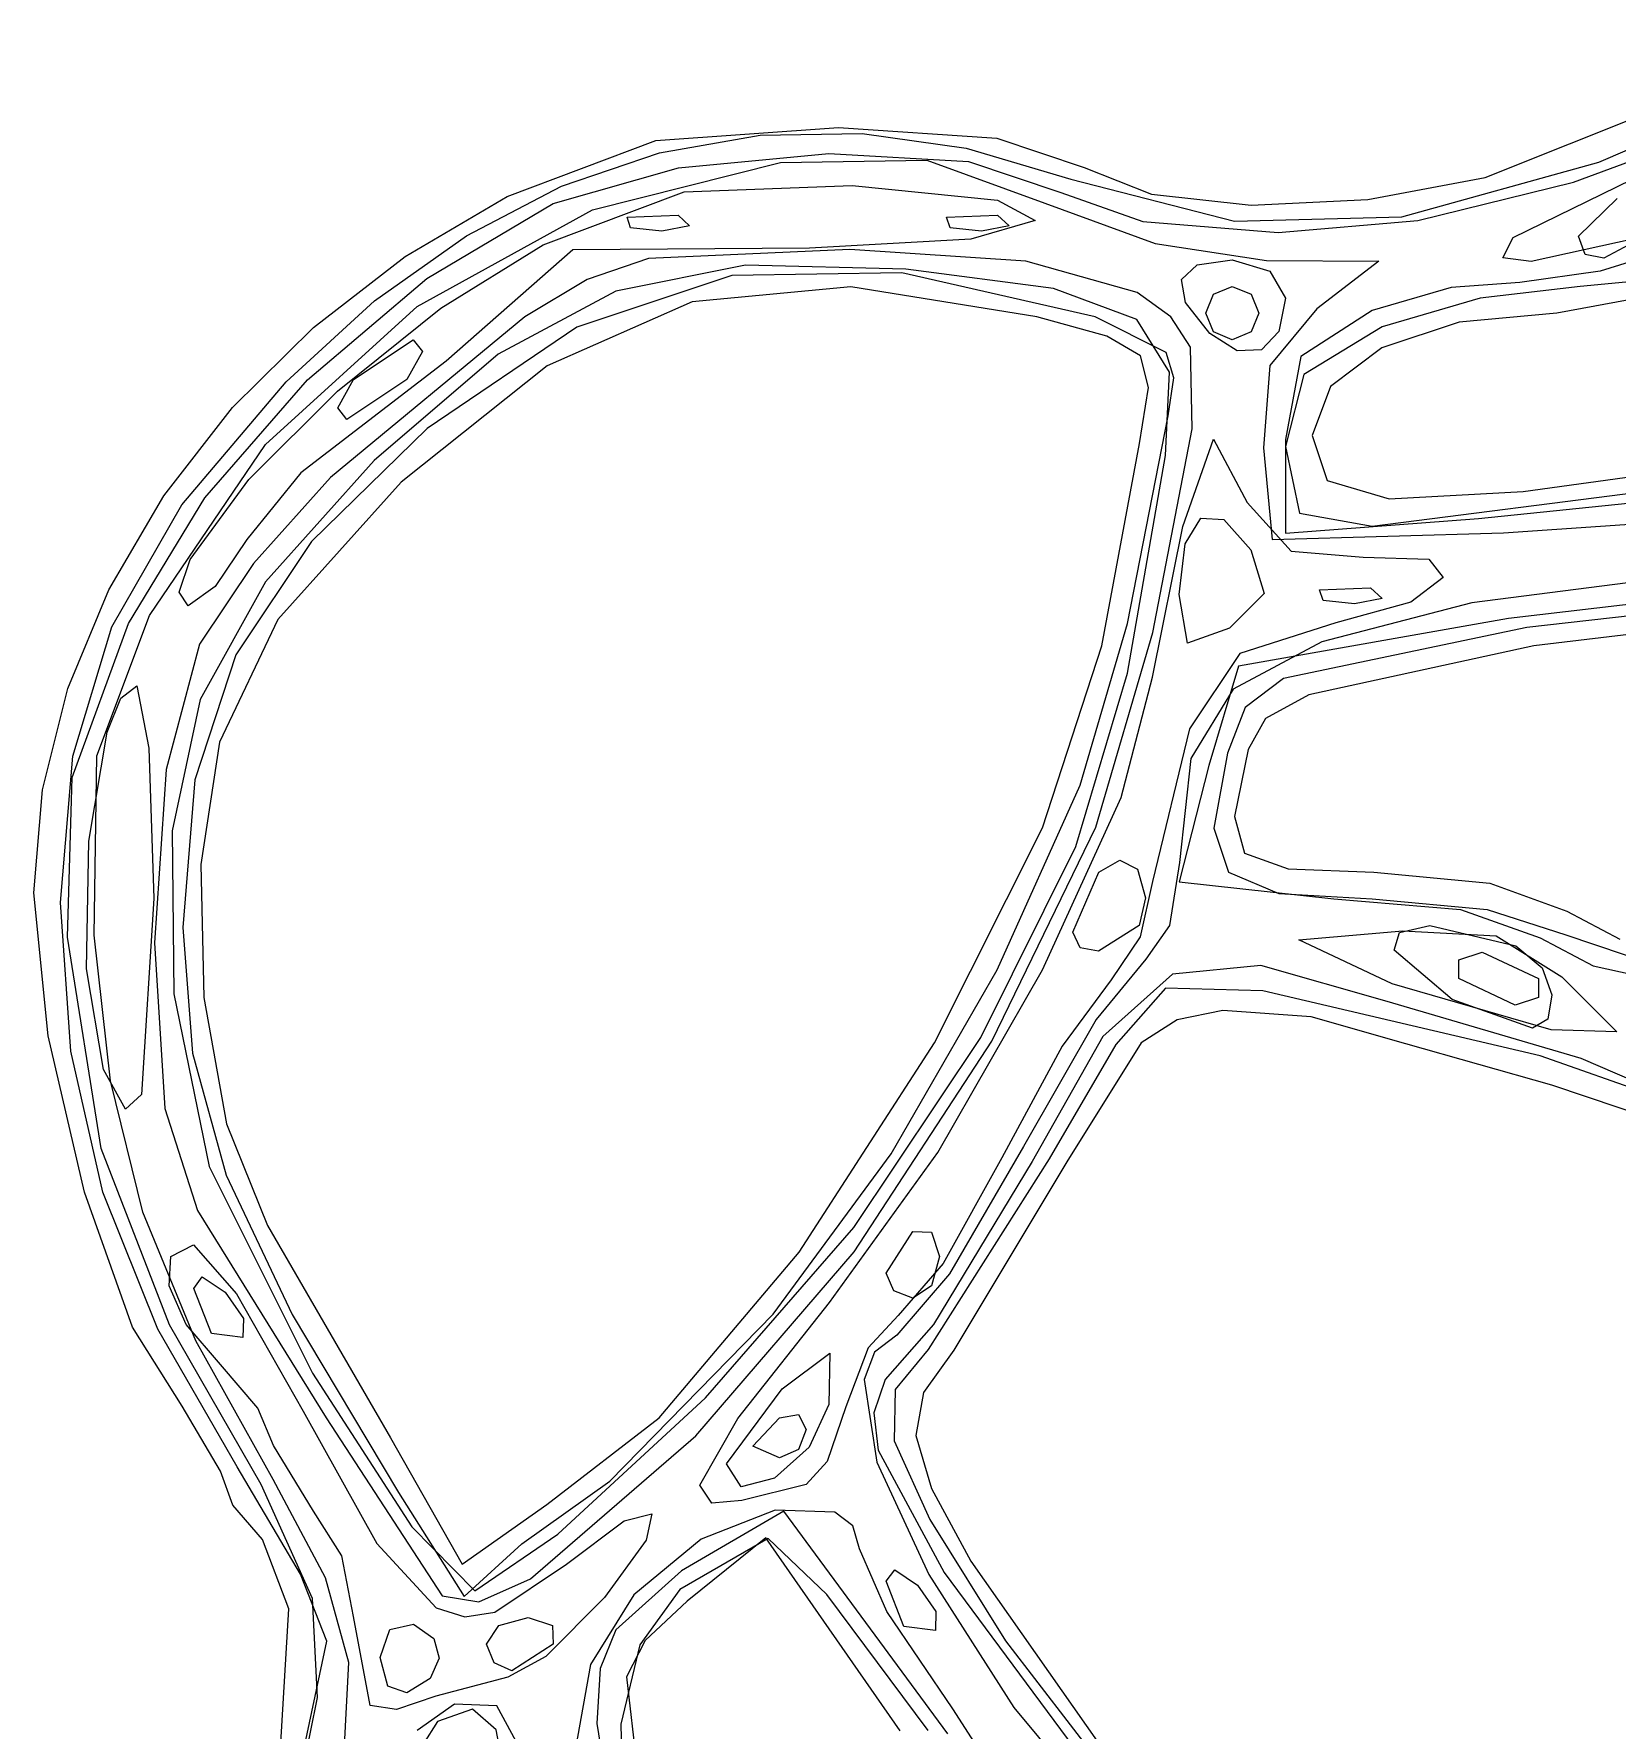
# Model space of a CAD drawing. Extents: x 3 to 111, y 1 to 177.
# Drawn here: x 2.82 to 19.6, y 86.58 to 104.56 of the extents above; entities that cross this region are included whole.
import ezdxf

# ---------------------------------------------------------------- set-up
doc = ezdxf.new("R2010")
doc.units = 0

msp = doc.modelspace()

# ---------------------------------------------------------------- linework, layer by layer
at = {"layer": 'Layer 1', "color": 4}
for p, q in [((18.203333, 103.03865), (22.013333, 104.559746)), ((19.404821, 103.198478), (22.062431, 104.350874)), ((19.136624, 102.986769), (20.994632, 103.678131)), ((7.83898, 102.837954), (9.411919, 103.429514)), ((9.411919, 103.429514), (11.350062, 103.566581)), ((9.452948, 103.300201), (10.517098, 103.486984)), ((10.517098, 103.486984), (11.601271, 103.503121)), ((11.350062, 103.566581), (13.025347, 103.455375)), ((11.601271, 103.503121), (12.700467, 103.347321)), ((13.025347, 103.455375), (13.953386, 103.143248)), ((8.413821, 102.944063), (9.452948, 103.300201)), ((9.651431, 103.139637), (11.246745, 103.291303)), ((10.73425, 103.197779), (12.286544, 103.22145)), ((11.246745, 103.291303), (12.726174, 103.20724)), ((12.286544, 103.22145), (13.536645, 102.767138)), ((12.700467, 103.347321), (13.809686, 103.018294)), ((8.325556, 102.760712), (9.651431, 103.139637)), ((8.74067, 102.696051), (10.73425, 103.197779)), ((12.726174, 103.20724), (13.704392, 102.878975)), ((13.953386, 103.143248), (14.66548, 102.860259)), ((16.957844, 102.803841), (18.203333, 103.03865)), ((17.320298, 102.620799), (19.404821, 103.198478)), ((7.404716, 102.419859), (8.413821, 102.944063)), ((8.217476, 102.322294), (9.713424, 102.884692)), ((9.713424, 102.884692), (11.493436, 102.9531)), ((11.493436, 102.9531), (13.034294, 102.798738)), ((13.704392, 102.878975), (14.574185, 102.572517)), ((13.809686, 103.018294), (15.543654, 102.575012)), ((14.66548, 102.860259), (15.722763, 102.74575)), ((17.486868, 102.582988), (19.136624, 102.986769)), ((18.499667, 102.401432), (19.755556, 103.016143)), ((6.757919, 102.201447), (7.83898, 102.837954)), ((6.881805, 101.670652), (8.74067, 102.696051)), ((6.98504, 101.967243), (8.325556, 102.760712)), ((13.034294, 102.798738), (13.434377, 102.580914)), ((13.536645, 102.767138), (14.703054, 102.339543)), ((15.722763, 102.74575), (16.957844, 102.803841)), ((19.191111, 102.416472), (19.601313, 102.816571)), ((9.107546, 102.617177), (9.648472, 102.639444)), ((9.107546, 102.617166), (9.107546, 102.617177)), ((9.146021, 102.503291), (9.107546, 102.617166)), ((9.477963, 102.468937), (9.146021, 102.503291)), ((9.770934, 102.525484), (9.477963, 102.468937)), ((9.648472, 102.639444), (9.770934, 102.525484)), ((12.494213, 102.617177), (13.035139, 102.639444)), ((12.494213, 102.617166), (12.494213, 102.617177)), ((12.532688, 102.503291), (12.494213, 102.617166)), ((12.86463, 102.468937), (12.532688, 102.503291)), ((13.434377, 102.580914), (12.750644, 102.383096)), ((13.157601, 102.525484), (12.86463, 102.468937)), ((13.035139, 102.639444), (13.157601, 102.525484)), ((14.574185, 102.572517), (16.009668, 102.455641)), ((15.543654, 102.575012), (17.320298, 102.620799)), ((16.009668, 102.455641), (17.486868, 102.582988)), ((20.195503, 102.578803), (19.460094, 102.182542)), ((6.430634, 101.728882), (7.404716, 102.419859)), ((7.132676, 101.650992), (8.217476, 102.322294)), ((12.750644, 102.383096), (11.040058, 102.288749)), ((14.703054, 102.339543), (15.883691, 102.158168)), ((18.38892, 102.186929), (18.499667, 102.401432)), ((18.499667, 102.401432), (18.499667, 102.401432)), ((20.10623, 102.458847), (18.690901, 102.145948)), ((19.260592, 102.219649), (19.191111, 102.416472)), ((19.191111, 102.416472), (19.191111, 102.416472)), ((20.692353, 102.439742), (19.420529, 102.043854)), ((5.78336, 101.448989), (6.757919, 102.201447)), ((8.534296, 102.271929), (7.190747, 101.089291)), ((11.040058, 102.288749), (8.534296, 102.271929)), ((9.334527, 102.177316), (8.685216, 101.956753)), ((11.469554, 102.27433), (9.334527, 102.177316)), ((13.334537, 102.151318), (11.469554, 102.27433)), ((14.514493, 101.817753), (13.334537, 102.151318)), ((15.148862, 102.111189), (15.522222, 102.164444)), ((15.522222, 102.164444), (15.920861, 102.044983)), ((15.883691, 102.158168), (17.074444, 102.151902)), ((17.074444, 102.151902), (16.417619, 101.646612)), ((18.690901, 102.145948), (18.38892, 102.186929)), ((19.460094, 102.182542), (19.260592, 102.219649)), ((5.719696, 100.893159), (6.98504, 101.967243)), ((8.685216, 101.956753), (8.022818, 101.561079)), ((10.21935, 101.997606), (8.574802, 101.452557)), ((10.362173, 102.108511), (8.987522, 101.831988)), ((12.018918, 102.028488), (10.21935, 101.997606)), ((12.06344, 102.066214), (10.362173, 102.108511)), ((14.067568, 101.560932), (12.018918, 102.028488)), ((13.626632, 101.859597), (12.06344, 102.066214)), ((14.983047, 101.957517), (15.148862, 102.111189)), ((15.027559, 101.71257), (14.983047, 101.957517)), ((15.920861, 102.044983), (16.086667, 101.757768)), ((19.420529, 102.043854), (18.567726, 101.923517)), ((20.017593, 101.959077), (19.208921, 101.882222)), ((8.987522, 101.831988), (7.741599, 101.165427)), ((11.478793, 101.878887), (9.798817, 101.719861)), ((13.451946, 101.558877), (11.478793, 101.878887)), ((14.510013, 101.530533), (13.626632, 101.859597)), ((14.869145, 101.560717), (14.514493, 101.817753)), ((15.24, 101.6), (15.322903, 101.799319)), ((15.322903, 101.799319), (15.522222, 101.882222)), ((15.522222, 101.882222), (15.721542, 101.799319)), ((15.721542, 101.799319), (15.804444, 101.6)), ((17.840699, 101.872012), (17.003065, 101.628883)), ((18.567726, 101.923517), (17.840699, 101.872012)), ((19.208921, 101.882222), (18.147464, 101.756755)), ((5.277269, 100.207525), (6.881805, 101.670652)), ((5.496574, 100.87242), (6.430634, 101.728882)), ((6.037947, 100.773757), (7.132676, 101.650992)), ((9.798817, 101.719861), (8.260939, 101.042532)), ((15.285178, 101.385489), (15.027559, 101.71257)), ((15.322903, 101.400681), (15.24, 101.6)), ((15.24, 101.6), (15.24, 101.6)), ((15.804444, 101.6), (15.721542, 101.400681)), ((16.417619, 101.646612), (15.918467, 101.043501)), ((16.086667, 101.757768), (16.016143, 101.404528)), ((17.003065, 101.628883), (16.249524, 101.140704)), ((18.147464, 101.756755), (17.108911, 101.455101)), ((18.962246, 101.6), (17.926613, 101.502394)), ((19.863408, 101.765806), (18.962246, 101.6)), ((4.926906, 100.597652), (5.78336, 101.448989)), ((8.022818, 101.561079), (5.965049, 99.856786)), ((8.574802, 101.452557), (6.991212, 100.377611)), ((14.191089, 101.356049), (13.451946, 101.558877)), ((14.82197, 101.18102), (14.067568, 101.560932)), ((14.857591, 100.975607), (14.510013, 101.530533)), ((15.078411, 101.237487), (14.869145, 101.560717)), ((17.108911, 101.455101), (16.278545, 100.949942)), ((17.926613, 101.502394), (17.105193, 101.231584)), ((6.208889, 100.894444), (6.842446, 101.317778)), ((6.842446, 101.317778), (6.940421, 101.194666)), ((14.550878, 101.148721), (14.191089, 101.356049)), ((15.095276, 100.374365), (15.078411, 101.237487)), ((15.574538, 101.199409), (15.285178, 101.385489)), ((15.285178, 101.385489), (15.285178, 101.385489)), ((15.522222, 101.317778), (15.322903, 101.400681)), ((15.721542, 101.400681), (15.522222, 101.317778)), ((16.016143, 101.404528), (15.831814, 101.212082)), ((7.190747, 101.089291), (5.6524, 99.906667)), ((7.741599, 101.165427), (6.426512, 100.037615)), ((6.940421, 101.194666), (6.773333, 100.894444)), ((14.633233, 100.811332), (14.550878, 101.148721)), ((14.901147, 100.913493), (14.82197, 101.18102)), ((15.831814, 101.212082), (15.574538, 101.199409)), ((16.249524, 101.140704), (16.086667, 100.258646)), ((17.105193, 101.231584), (16.56396, 100.820579)), ((4.63226, 99.640078), (5.719696, 100.893159)), ((6.041801, 100.594223), (6.208889, 100.894444)), ((6.773333, 100.894444), (6.139776, 100.471111)), ((6.208889, 100.894444), (6.208889, 100.894444)), ((8.260939, 101.042532), (6.71408, 99.807635)), ((14.813372, 100.091404), (14.857591, 100.975607)), ((14.843238, 100.510865), (14.901147, 100.913493)), ((15.918467, 101.043501), (15.853175, 100.171222)), ((16.278545, 100.949942), (16.086667, 100.185101)), ((4.389062, 99.567679), (5.496574, 100.87242)), ((5.098197, 99.837578), (6.037947, 100.773757)), ((14.54007, 100.218322), (14.633233, 100.811332)), ((16.56396, 100.820579), (16.368889, 100.30239)), ((4.200156, 99.664507), (4.926906, 100.597652)), ((6.139776, 100.471111), (6.041801, 100.594223)), ((6.991212, 100.377611), (5.764366, 99.178106)), ((14.411761, 98.308916), (14.843238, 100.510865)), ((14.681192, 98.213333), (15.095276, 100.374365)), ((4.046675, 98.392618), (5.277269, 100.207525)), ((14.140565, 98.072222), (14.54007, 100.218322)), ((14.99841, 99.337467), (15.321264, 100.263607)), ((15.321264, 100.263607), (15.680787, 99.591834)), ((15.853175, 100.171222), (15.945556, 99.201111)), ((16.086667, 100.258646), (16.086667, 99.267995)), ((16.086667, 100.185101), (16.233969, 99.477647)), ((16.368889, 100.30239), (16.528584, 99.82374)), ((6.426512, 100.037615), (5.274797, 98.749554)), ((14.412713, 97.783334), (14.813372, 100.091404)), ((18.603444, 99.71015), (21.050145, 100.046113)), ((4.478335, 98.989444), (5.098197, 99.837578)), ((5.6524, 99.906667), (5.08, 99.201111)), ((5.965049, 99.856786), (5.150396, 98.943952)), ((6.71408, 99.807635), (5.406354, 98.353562)), ((16.528584, 99.82374), (17.184846, 99.631176)), ((18.132778, 99.422833), (23.192608, 99.938171)), ((3.614711, 98.666626), (4.200156, 99.664507)), ((3.825468, 98.309619), (4.63226, 99.640078)), ((17.003889, 99.342609), (20.32, 99.765556)), ((17.184846, 99.631176), (18.603444, 99.71015)), ((3.648294, 98.275258), (4.389062, 99.567679)), ((15.680787, 99.591834), (16.145905, 99.077941)), ((16.233969, 99.477647), (17.003889, 99.342609)), ((14.675556, 97.739858), (14.99841, 99.337467)), ((15.020799, 99.154529), (15.189284, 99.425317)), ((15.189284, 99.425317), (15.432366, 99.410767)), ((15.432366, 99.410767), (15.719177, 99.09166)), ((15.945556, 99.201111), (18.394677, 99.270924)), ((16.086667, 99.267995), (18.132778, 99.422833)), ((18.394677, 99.270924), (20.342993, 99.403352)), ((5.08, 99.201111), (4.741508, 98.702812)), ((5.764366, 99.178106), (4.962638, 97.976754)), ((14.957778, 98.617619), (15.020799, 99.154529)), ((15.719177, 99.09166), (15.85852, 98.628014)), ((4.363088, 98.640635), (4.478335, 98.989444)), ((4.478335, 98.989444), (4.478335, 98.989444)), ((5.150396, 98.943952), (4.576558, 98.089379)), ((16.145905, 99.077941), (16.910155, 99.0113)), ((16.910155, 99.0113), (17.604789, 98.990753)), ((17.604789, 98.990753), (17.757616, 98.795755)), ((21.071031, 98.914497), (18.062222, 98.527641)), ((5.274797, 98.749554), (4.58524, 97.504965)), ((17.757616, 98.795755), (17.414056, 98.53487)), ((21.771524, 98.750864), (18.448519, 98.361619)), ((3.182174, 97.621083), (3.614711, 98.666626)), ((4.457936, 98.495556), (4.363088, 98.640635)), ((4.741508, 98.702812), (4.457936, 98.495556)), ((15.048862, 98.100759), (14.957778, 98.617619)), ((14.957778, 98.617619), (14.957778, 98.617619)), ((15.85852, 98.628014), (15.493442, 98.260857)), ((16.445324, 98.666066), (16.98625, 98.688333)), ((16.445324, 98.666054), (16.445324, 98.666066)), ((16.483799, 98.55218), (16.445324, 98.666054)), ((16.815741, 98.517826), (16.483799, 98.55218)), ((17.108712, 98.574373), (16.815741, 98.517826)), ((16.98625, 98.688333), (17.108712, 98.574373)), ((21.789482, 98.621295), (18.644805, 98.26588)), ((3.490144, 96.905773), (4.046675, 98.392618)), ((18.448519, 98.361619), (15.58926, 97.856658)), ((18.062222, 98.527641), (16.472592, 98.115382)), ((17.414056, 98.53487), (16.619529, 98.316661)), ((21.940681, 98.457601), (18.715833, 98.074059)), ((3.226171, 96.677109), (3.825468, 98.309619)), ((3.233634, 96.901383), (3.648294, 98.275258)), ((5.406354, 98.353562), (4.78798, 97.052505)), ((13.90912, 96.594191), (14.411761, 98.308916)), ((14.076892, 96.150553), (14.681192, 98.213333)), ((15.493442, 98.260857), (15.048862, 98.100759)), ((16.619529, 98.316661), (15.60197, 97.991285)), ((18.644805, 98.26588), (16.065869, 97.727085)), ((4.576558, 98.089379), (4.222417, 96.761049)), ((13.51195, 96.142405), (14.140565, 98.072222)), ((16.472592, 98.115382), (15.531763, 97.61297)), ((18.715833, 98.074059), (16.333836, 97.554094)), ((4.962638, 97.976754), (4.527101, 96.653306)), ((15.60197, 97.991285), (15.067307, 97.193501)), ((15.58926, 97.856658), (15.273519, 96.802806)), ((3.741916, 97.516282), (3.912589, 97.648889)), ((3.912589, 97.648889), (4.041513, 96.986046)), ((13.862203, 95.946201), (14.412713, 97.783334)), ((14.345662, 96.466257), (14.675556, 97.739858)), ((16.065869, 97.727085), (15.65757, 97.420266)), ((2.914144, 96.544948), (3.182174, 97.621083)), ((3.59703, 97.157904), (3.741916, 97.516282)), ((4.58524, 97.504965), (4.286302, 96.113036)), ((15.531763, 97.61297), (15.081093, 96.879504)), ((16.333836, 97.554094), (15.875318, 97.301172)), ((15.65757, 97.420266), (15.471161, 96.935231)), ((15.875318, 97.301172), (15.68987, 96.974759)), ((3.405241, 96.000502), (3.59703, 97.157904)), ((15.067307, 97.193501), (14.675556, 95.575842)), ((4.041513, 96.986046), (4.094062, 95.392401)), ((4.78798, 97.052505), (4.590437, 95.755333)), ((15.471161, 96.935231), (15.326719, 96.140894)), ((15.68987, 96.974759), (15.543789, 96.264767)), ((3.104444, 95.35228), (3.233634, 96.901383)), ((3.462252, 95.005951), (3.490144, 96.905773)), ((4.222417, 96.761049), (4.099466, 94.922562)), ((15.273519, 96.802806), (14.957778, 95.570034)), ((15.081093, 96.879504), (14.961938, 95.774084)), ((3.17645, 94.984768), (3.226171, 96.677109)), ((4.527101, 96.653306), (4.398828, 95.087511)), ((13.031298, 94.637327), (13.90912, 96.594191)), ((2.822222, 95.455294), (2.914144, 96.544948)), ((13.510689, 94.636887), (14.345662, 96.466257)), ((15.543789, 96.264767), (15.652967, 95.873696)), ((4.286302, 96.113036), (4.306443, 94.382954)), ((12.365427, 93.864874), (13.51195, 96.142405)), ((12.975416, 93.881016), (14.076892, 96.150553)), ((15.326719, 96.140894), (15.481477, 95.671555)), ((3.378472, 94.650008), (3.405241, 96.000502)), ((12.856654, 93.92188), (13.862203, 95.946201)), ((15.652967, 95.873696), (16.113256, 95.7078)), ((4.590437, 95.755333), (4.621949, 94.344174)), ((13.833211, 95.038333), (14.107226, 95.67414)), ((14.107226, 95.67414), (14.330582, 95.799574)), ((14.330582, 95.799574), (14.515823, 95.703463)), ((14.515823, 95.703463), (14.600924, 95.399962)), ((14.961938, 95.774084), (14.855372, 95.107229)), ((15.481477, 95.671555), (16.013984, 95.448024)), ((16.113256, 95.7078), (17.020503, 95.673333)), ((17.020503, 95.673333), (18.253012, 95.557467)), ((14.675556, 95.575842), (14.547294, 94.989101)), ((14.957778, 95.570034), (16.59717, 95.391111)), ((18.253012, 95.557467), (19.066614, 95.258975)), ((2.973655, 93.93916), (2.822222, 95.455294)), ((3.214371, 93.775181), (3.104444, 95.35228)), ((4.094062, 95.392401), (3.961053, 93.317717)), ((14.600924, 95.399962), (14.534444, 95.108889)), ((16.013984, 95.448024), (17.002791, 95.391111)), ((16.59717, 95.391111), (17.941605, 95.279145)), ((17.002791, 95.391111), (18.22448, 95.279176)), ((17.941605, 95.279145), (18.784392, 94.976752)), ((18.22448, 95.279176), (19.057759, 95.010055)), ((19.066614, 95.258975), (19.628598, 94.9637)), ((3.536356, 92.743251), (3.17645, 94.984768)), ((3.632369, 93.460052), (3.462252, 95.005951)), ((4.398828, 95.087511), (4.502078, 93.753825)), ((13.911503, 94.872556), (13.83321, 95.038333)), ((13.83321, 95.038333), (13.833211, 95.038333)), ((14.534444, 95.108889), (14.105164, 94.834157)), ((14.547294, 94.989101), (14.238919, 94.533404)), ((14.855372, 95.107229), (14.605, 94.749555)), ((16.227778, 94.956235), (17.329221, 95.052168)), ((17.215556, 94.491138), (16.227778, 94.956235)), ((17.237418, 94.845517), (17.295123, 95.034638)), ((17.295123, 95.034638), (17.615807, 95.108889)), ((17.329221, 95.052168), (18.317201, 94.998984)), ((17.615807, 95.108889), (18.528333, 94.892356)), ((18.317201, 94.998984), (19.014715, 94.56405)), ((18.784392, 94.976752), (19.34579, 94.681477)), ((19.057759, 95.010055), (20.649982, 94.467051)), ((4.099466, 94.922562), (4.209788, 93.166736)), ((14.105164, 94.834157), (13.911503, 94.872556)), ((17.850556, 94.324449), (17.237418, 94.845517)), ((17.922279, 94.743764), (18.170022, 94.826667)), ((18.170022, 94.826667), (18.767778, 94.544444)), ((18.528333, 94.892356), (18.806589, 94.65836)), ((3.557972, 93.57975), (3.378472, 94.650008)), ((11.905182, 92.685805), (13.031298, 94.637327)), ((12.402703, 92.701415), (13.510689, 94.636887)), ((14.605, 94.749555), (14.078755, 94.109577)), ((14.888456, 94.591193), (14.150003, 93.92946)), ((15.824409, 94.684706), (14.888456, 94.591193)), ((17.16485, 94.303365), (15.824409, 94.684706)), ((17.921111, 94.544444), (17.922279, 94.743764)), ((18.806589, 94.65836), (18.908889, 94.373138)), ((19.34579, 94.681477), (19.926239, 94.553419)), ((14.238919, 94.533404), (13.718336, 93.828903)), ((14.814958, 94.44173), (14.287083, 93.847755)), ((15.845709, 94.413743), (14.814958, 94.44173)), ((18.784187, 93.726155), (15.845709, 94.413743)), ((18.901049, 94.003021), (17.215556, 94.491138)), ((17.215556, 94.491138), (17.215556, 94.491138)), ((18.518867, 94.262222), (17.921111, 94.544444)), ((17.921111, 94.544444), (17.921111, 94.544444)), ((18.767778, 94.544444), (18.766609, 94.345125)), ((19.014715, 94.56405), (19.598765, 93.98)), ((4.306443, 94.382954), (4.677777, 92.552262)), ((4.621949, 94.344174), (4.863892, 93.00625)), ((19.217921, 93.697778), (17.16485, 94.303365)), ((18.705186, 94.019891), (17.850556, 94.324449)), ((17.850556, 94.324449), (17.850556, 94.324449)), ((18.766609, 94.345125), (18.518867, 94.262222)), ((18.908889, 94.373138), (18.865573, 94.113239)), ((14.078755, 94.109577), (13.308918, 92.763992)), ((14.936011, 94.108229), (14.556635, 93.864647)), ((15.423045, 94.207412), (14.936011, 94.108229)), ((16.35931, 94.139384), (15.423045, 94.207412)), ((17.362511, 93.854634), (16.35931, 94.139384)), ((18.865573, 94.113239), (18.705186, 94.019891)), ((3.357044, 92.28113), (2.973655, 93.93916)), ((10.933356, 91.644907), (12.365427, 93.864874)), ((11.510729, 91.907314), (12.856654, 93.92188)), ((11.515396, 91.648386), (12.975416, 93.881016)), ((14.150003, 93.92946), (13.402058, 92.606142)), ((14.556635, 93.864647), (13.769678, 92.603647)), ((19.598765, 93.98), (18.901049, 94.003021)), ((3.553584, 92.282239), (3.214371, 93.775181)), ((4.502078, 93.753825), (4.860097, 92.46182)), ((13.718336, 93.828903), (13.079869, 92.643971)), ((14.287083, 93.847755), (13.58028, 92.635476)), ((18.90925, 93.415556), (17.362511, 93.854634)), ((20.79075, 93.019005), (18.784187, 93.726155)), ((22.196827, 92.414025), (19.217921, 93.697778)), ((3.794151, 93.159616), (3.557972, 93.57975)), ((3.557972, 93.57975), (3.557972, 93.57975)), ((3.976043, 92.070337), (3.632369, 93.460052)), ((20.422557, 92.901858), (18.90925, 93.415556)), ((3.961053, 93.317717), (3.794151, 93.159616)), ((4.209788, 93.166736), (4.555465, 92.086388)), ((4.863892, 93.00625), (5.297644, 91.928786)), ((4.259592, 90.875556), (3.536356, 92.743251)), ((10.657665, 90.987104), (11.905182, 92.685805)), ((11.253766, 91.109506), (12.402703, 92.701415)), ((13.58028, 92.635476), (12.299696, 90.612445)), ((13.402058, 92.606142), (12.357152, 90.876205)), ((13.079869, 92.643971), (12.459237, 91.523113)), ((13.308918, 92.763992), (12.526017, 91.414018)), ((4.677777, 92.552262), (5.77373, 90.361287)), ((4.860097, 92.46182), (5.559483, 90.984708)), ((13.769678, 92.603647), (12.570233, 90.60587)), ((3.866024, 90.849475), (3.357044, 92.28113)), ((4.136233, 90.828222), (3.553584, 92.282239)), ((4.536195, 90.706024), (3.976043, 92.070337)), ((4.555465, 92.086388), (5.917662, 89.887778)), ((5.297644, 91.928786), (6.599264, 89.676354)), ((9.939087, 90.099444), (11.510729, 91.907314)), ((4.273383, 91.599337), (4.511493, 91.722222)), ((4.511493, 91.722222), (4.968538, 91.20408)), ((11.853333, 91.423343), (12.135556, 91.863333)), ((12.135556, 91.863333), (12.334875, 91.857275)), ((12.334875, 91.857275), (12.417778, 91.597768)), ((4.254804, 91.288694), (4.273383, 91.599337)), ((9.448097, 89.887778), (10.933356, 91.644907)), ((9.835466, 89.69633), (11.515396, 91.648386)), ((12.417778, 91.597768), (12.334875, 91.287025)), ((4.515556, 91.26126), (4.606595, 91.38235)), ((4.606595, 91.38235), (4.849518, 91.218927)), ((11.936236, 91.235788), (11.853333, 91.423343)), ((11.853333, 91.423343), (11.853333, 91.423343)), ((12.526017, 91.414018), (11.968363, 90.763488)), ((12.459237, 91.523113), (11.981529, 90.97266)), ((4.436142, 90.877315), (4.254804, 91.288694)), ((4.703704, 90.781485), (4.515556, 91.26126)), ((4.849518, 91.218927), (5.042547, 90.940231)), ((4.968538, 91.20408), (5.676783, 89.958333)), ((12.135556, 91.157778), (11.936236, 91.235788)), ((12.334875, 91.287025), (12.135556, 91.157778)), ((8.925846, 89.216857), (10.657665, 90.987104)), ((10.281974, 89.880838), (11.253766, 91.109506)), ((4.394229, 90.012469), (3.866024, 90.849475)), ((4.976467, 89.367899), (4.136233, 90.828222)), ((5.231194, 89.182222), (4.259592, 90.875556)), ((4.797778, 90.452222), (4.436142, 90.877315)), ((5.042547, 90.940231), (5.037667, 90.739149)), ((5.559483, 90.984708), (6.686838, 89.095704)), ((11.981529, 90.97266), (11.662927, 90.628995)), ((12.357152, 90.876205), (11.84447, 90.29455)), ((5.355746, 89.23633), (4.536195, 90.706024)), ((4.703704, 90.781482), (4.703704, 90.781485)), ((5.037667, 90.739149), (4.703704, 90.781482)), ((11.662927, 90.628995), (11.424822, 90.005312)), ((11.968363, 90.763488), (11.730044, 90.585567)), ((5.196417, 89.990104), (4.797778, 90.452222)), ((10.753218, 90.196041), (11.25775, 90.574263)), ((11.25775, 90.574263), (11.247106, 90.030997)), ((11.730044, 90.585567), (11.62066, 90.294131)), ((12.299696, 90.612445), (11.949101, 90.188037)), ((12.570233, 90.60587), (12.251119, 90.156336)), ((5.77373, 90.361287), (6.828291, 88.731295)), ((11.62066, 90.294131), (11.755468, 89.417641)), ((11.84447, 90.29455), (11.723875, 89.942395)), ((8.373109, 88.654378), (9.939087, 90.099444)), ((9.939087, 90.099444), (9.939087, 90.099444)), ((10.16, 89.40001), (10.753218, 90.196041)), ((11.949101, 90.188037), (11.939339, 89.643345)), ((12.251119, 90.156336), (12.169195, 89.701363)), ((4.797778, 89.323333), (4.394229, 90.012469)), ((5.362222, 89.596372), (5.196417, 89.990104)), ((5.676783, 89.958333), (6.454783, 88.557277)), ((10.724444, 89.887778), (10.923764, 89.923169)), ((10.923764, 89.923169), (11.006667, 89.763323)), ((11.247106, 90.030997), (11.038619, 89.575936)), ((11.424822, 90.005312), (11.22761, 89.424005)), ((11.723875, 89.942395), (11.768524, 89.546783)), ((5.917662, 89.887778), (7.149056, 88.002471)), ((8.259139, 88.970798), (9.448097, 89.887778)), ((9.448097, 89.887778), (9.448097, 89.887778)), ((9.877778, 89.174312), (10.281974, 89.880838)), ((10.442222, 89.588899), (10.724444, 89.887778)), ((11.006667, 89.763323), (10.923764, 89.55224)), ((5.785556, 88.9), (5.362222, 89.596372)), ((6.599264, 89.676354), (7.361288, 88.336038)), ((8.08599, 88.182133), (9.835467, 89.69633)), ((9.835467, 89.69633), (9.835466, 89.69633)), ((10.724444, 89.464444), (10.442222, 89.588899)), ((10.442222, 89.588899), (10.442222, 89.588899)), ((11.038619, 89.575936), (10.669218, 89.250176)), ((10.923764, 89.55224), (10.724444, 89.464444)), ((11.939339, 89.643345), (12.314896, 88.810881)), ((12.169195, 89.701363), (12.332598, 89.139393)), ((10.316985, 89.157079), (10.16, 89.40001)), ((10.16, 89.40001), (10.16, 89.40001)), ((11.22761, 89.424005), (11.007325, 89.182222)), ((11.755468, 89.417641), (12.306339, 88.227879)), ((11.768524, 89.546783), (12.468443, 88.248439)), ((4.929304, 88.964008), (4.797778, 89.323333)), ((5.647546, 88.22996), (4.976467, 89.367899)), ((5.913264, 88.190598), (5.355746, 89.23633)), ((7.994494, 88.553064), (8.925846, 89.216857)), ((8.925846, 89.216857), (8.925846, 89.216857)), ((10.669218, 89.250176), (10.316985, 89.157079)), ((5.774757, 87.974643), (5.231194, 89.182222)), ((6.686838, 89.095704), (7.381211, 87.995746)), ((10.006327, 88.985319), (9.877778, 89.174312)), ((9.877778, 89.174312), (9.877778, 89.174312)), ((10.324193, 89.010916), (10.006327, 88.985319)), ((11.007325, 89.182222), (10.324193, 89.010916)), ((12.332598, 89.139393), (12.749465, 88.368866)), ((5.245526, 88.597514), (4.929304, 88.964008)), ((6.084535, 88.427129), (5.785556, 88.9)), ((7.361288, 88.336038), (8.259139, 88.970798)), ((9.078731, 88.794698), (9.371191, 88.870325)), ((9.371191, 88.870325), (9.312134, 88.590374)), ((10.769972, 88.9), (9.685503, 88.265)), ((10.676694, 88.909218), (9.892307, 88.600986)), ((11.310436, 88.890099), (10.676694, 88.909218)), ((12.508564, 86.539654), (10.769972, 88.9)), ((11.501309, 88.743613), (11.310436, 88.890099)), ((6.828291, 88.731295), (7.494343, 88.053333)), ((7.494343, 88.053333), (8.373109, 88.654378)), ((8.466667, 88.335556), (9.078731, 88.794698)), ((11.571111, 88.498285), (11.501309, 88.743613)), ((12.314896, 88.810881), (13.120262, 87.523159)), ((5.52316, 87.864069), (5.245526, 88.597514)), ((6.454783, 88.557277), (7.084854, 87.874613)), ((7.381211, 87.995746), (7.994494, 88.553064)), ((9.312134, 88.590374), (8.869649, 87.982778)), ((9.892307, 88.600986), (9.179698, 88.010749)), ((10.604073, 88.608388), (9.666111, 88.069262)), ((10.577414, 88.617778), (9.744952, 87.943193)), ((12.001, 86.571667), (10.577414, 88.617778)), ((11.226462, 88.014647), (10.604073, 88.608388)), ((11.861271, 87.834441), (11.571111, 88.498285)), ((6.208889, 87.783591), (6.084535, 88.427129)), ((7.70836, 87.828115), (8.466667, 88.335556)), ((12.749465, 88.368866), (14.114247, 86.426597)), ((5.926667, 87.520131), (5.647546, 88.22996)), ((6.160554, 87.295778), (5.913264, 88.190598)), ((7.537684, 87.939186), (8.08599, 88.182133)), ((9.685503, 88.265), (8.988624, 87.642649)), ((11.853333, 88.156816), (11.944373, 88.277906)), ((12.041482, 87.677038), (11.853333, 88.156816)), ((11.944373, 88.277906), (12.187296, 88.114482)), ((12.187296, 88.114482), (12.380325, 87.835787)), ((12.306339, 88.227879), (13.206825, 86.818705)), ((12.468443, 88.248439), (14.803515, 85.101444)), ((5.827088, 86.924444), (5.774757, 87.974643)), ((7.149056, 88.002471), (7.537684, 87.939186)), ((8.869649, 87.982778), (8.248628, 87.356835)), ((9.179698, 88.010749), (8.719168, 87.274922)), ((9.666111, 88.069262), (9.242681, 87.481626)), ((9.744952, 87.943193), (9.301407, 87.528099)), ((12.297407, 86.573955), (11.226462, 88.014647)), ((5.437139, 86.442683), (5.52316, 87.864069)), ((6.387107, 86.8403), (6.208889, 87.783591)), ((7.084854, 87.874613), (7.388592, 87.776983)), ((7.388592, 87.776983), (7.70836, 87.828115)), ((7.749247, 87.688208), (8.059989, 87.771111)), ((8.059989, 87.771111), (8.319495, 87.688208)), ((12.558889, 86.802508), (11.861271, 87.834441)), ((12.380325, 87.835787), (12.375444, 87.634705)), ((6.491111, 87.347778), (6.59474, 87.645435)), ((6.59474, 87.645435), (6.843889, 87.700556)), ((6.843889, 87.700556), (7.061348, 87.55043)), ((7.62, 87.488889), (7.749247, 87.688208)), ((8.319495, 87.688208), (8.325556, 87.488889)), ((8.988624, 87.642649), (8.82445, 87.229981)), ((12.375444, 87.634705), (12.041482, 87.677038)), ((12.041482, 87.677038), (12.041482, 87.677038)), ((5.604254, 86.002213), (5.926667, 87.520131)), ((7.061348, 87.55043), (7.11825, 87.339349)), ((7.69801, 87.289569), (7.62, 87.488889)), ((7.62, 87.488889), (7.62, 87.488889)), ((8.325556, 87.488889), (7.885566, 87.206667)), ((9.242681, 87.481626), (9.04066, 86.639347)), ((9.301407, 87.528099), (9.103706, 87.140995)), ((13.120262, 87.523159), (15.071648, 84.98708)), ((6.112893, 86.41609), (6.160554, 87.295778)), ((6.574014, 87.043212), (6.491111, 87.347778)), ((6.491111, 87.347778), (6.491111, 87.347778)), ((7.11825, 87.339349), (7.020333, 87.126602)), ((7.885566, 87.206667), (7.69801, 87.289569)), ((8.248628, 87.356835), (7.845351, 87.139921)), ((8.719168, 87.274922), (8.564802, 86.405129)), ((8.82445, 87.229981), (8.787045, 86.649225)), ((6.773333, 86.971482), (6.574014, 87.043212)), ((7.020333, 87.126602), (6.773333, 86.971482)), ((7.845351, 87.139921), (7.08123, 86.938186)), ((9.103706, 87.140995), (9.278301, 85.61486)), ((5.203418, 83.832495), (5.827088, 86.924444)), ((7.08123, 86.938186), (6.664521, 86.795538)), ((7.27902, 86.853676), (6.882375, 86.572843)), ((7.726801, 86.835553), (7.27902, 86.853676)), ((6.664521, 86.795538), (6.387107, 86.8403)), ((6.387107, 86.8403), (6.387107, 86.8403)), ((7.468471, 86.799194), (7.09754, 86.66817)), ((7.722309, 86.581581), (7.468471, 86.799194)), ((8.072163, 86.202871), (7.726801, 86.835553)), ((13.546667, 85.275553), (12.558889, 86.802508)), ((13.206825, 86.818705), (15.790847, 83.71756)), ((7.09754, 86.66817), (6.756961, 86.127559)), ((8.061167, 84.734253), (7.722309, 86.581581)), ((8.787045, 86.649225), (9.104313, 84.682161)), ((9.04066, 86.639347), (9.064562, 85.590355))]:
    msp.add_line(p, q, dxfattribs=at)

doc.saveas('drawing.dxf')
